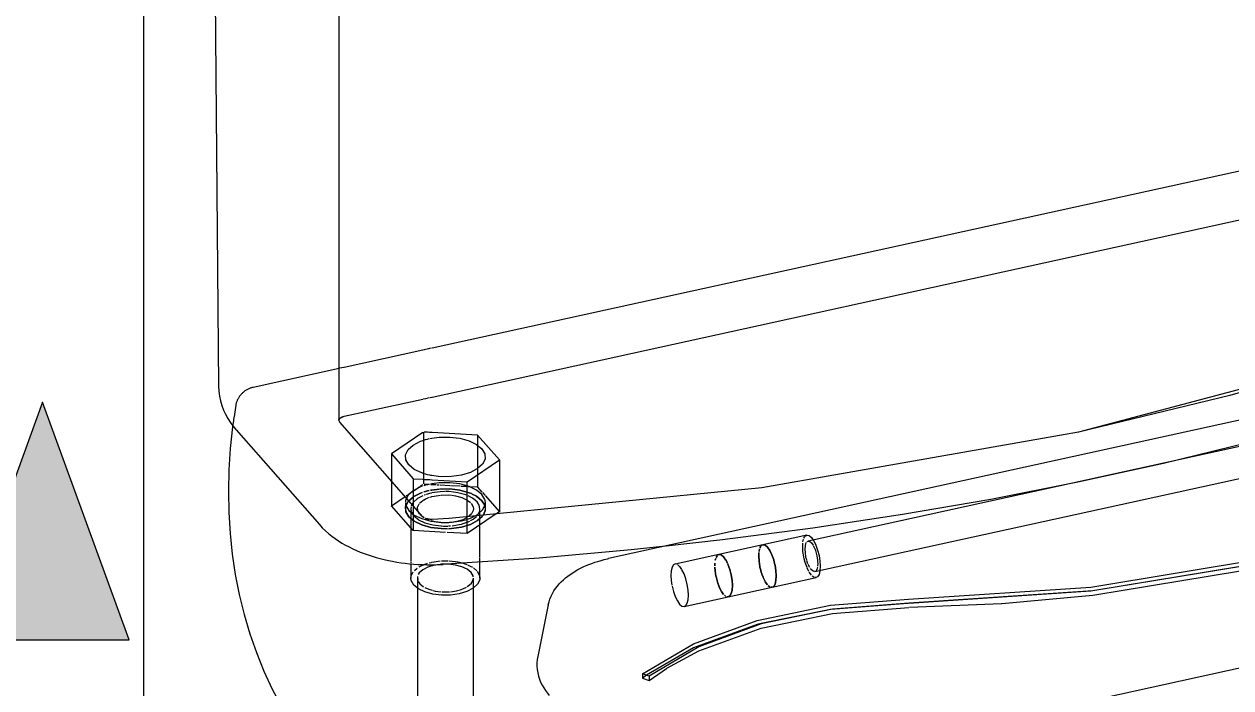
# Model space of a CAD drawing. Header units: metres. Extents: x -24.8 to 3.4, y -2.1 to 25.8.
# Drawn here: x -23.7437 to -23.4418, y 13.7137 to 13.8798 of the extents above; entities that cross this region are included whole.
import ezdxf

# ---------------------------------------------------------------- set-up
doc = ezdxf.new("R2010")
doc.units = ezdxf.units.M
for name, color, linetype, lineweight in [('A-ANNO-DIMS', 7, 'Continuous', 5), ('A-ANNO-DIMS-20', 7, 'Continuous', 5), ('P-PIPE-IDEN', 7, 'Continuous', 5), ('P-SANR-FIXT', 7, 'Continuous', 5)]:
    doc.layers.add(name, color=color, linetype=linetype, lineweight=lineweight)
doc.styles.add('Century Gothic_1', font='GOTHIC.TTF', dxfattribs={"height": 0.02})
doc.dimstyles.new('Setores_1_mm', dxfattribs={"dimscale": 0.3048, "dimtxt": 0.020883, "dimasz": 0.208333, "dimexe": 0.15748, "dimexo": 0.098425, "dimgap": 0.114829, "dimtad": 1, "dimrnd": 0.01, "dimzin": 0, "dimdsep": 46, "dimtxsty": 'Century Gothic_1', "dimblk1": 'OBLIQUE', "dimblk2": 'OBLIQUE', "dimsah": 1, "dimcen": 0.09, "dimazin": 0, "dimtfac": 1, "dimtdec": 4, "dimtix": 1, "dimtmove": 0, "dimatfit": 3, "dimfxl": 1, "dimtvp": 1, "dimtolj": 1, "dimtzin": 0, "dimarcsym": 2})

# ---------------------------------------------------------------- blocks, each defined once
blk = doc.blocks.new('UT_Bacia com caixa acoplada - UT_Bacia com caixa acoplada-3248018-BWC GUARITA')
at = {"layer": 'P-SANR-FIXT'}
for p, q in [((-23.69755, 14.06218), (-23.695, 13.78921)), ((-23.32277, 13.80634), (-23.59745, 13.7461)), ((-23.69063, 13.77828), (-23.6698, 13.75459)), ((-23.61255, 13.73449), (-23.61518, 13.72163)), ((-23.58732, 13.71668), (-23.58899, 13.71722))]:
    blk.add_line(p, q, dxfattribs=at)
at = {"layer": 'P-SANR-FIXT', "color": 8, "true_color": 0x808080}
for p, q in [((-23.66492, 14.02557), (-23.66492, 13.78069)), ((-23.66489, 13.79366), (-23.6864, 13.78894)), ((-23.68928, 13.78729), (-23.68941, 13.78716)), ((-23.38274, 13.78661), (-23.54755, 13.75046)), ((-23.69073, 13.78449), (-23.69116, 13.78154)), ((-23.69117, 13.78146), (-23.69138, 13.78001)), ((-23.69139, 13.77999), (-23.69144, 13.77963)), ((-23.6439, 13.75656), (-23.66473, 13.78025)), ((-23.6439, 13.75656), (-23.66473, 13.78025)), ((-23.54588, 13.74283), (-23.38107, 13.77897)), ((-23.55911, 13.76376), (-23.63733, 13.75616)), ((-23.64361, 13.75632), (-23.6439, 13.75656)), ((-23.63744, 13.75616), (-23.64163, 13.75591)), ((-23.63744, 13.75616), (-23.64163, 13.75591)), ((-23.54788, 13.75196), (-23.55887, 13.74955)), ((-23.55887, 13.74955), (-23.56986, 13.74714)), ((-23.56986, 13.74714), (-23.58084, 13.74473)), ((-23.58048, 13.74471), (-23.58077, 13.74474)), ((-23.57968, 13.74413), (-23.58024, 13.74461)), ((-23.56808, 13.74566), (-23.56768, 13.74485)), ((-23.56768, 13.74485), (-23.56808, 13.74566)), ((-23.55583, 13.74455), (-23.55613, 13.7457)), ((-23.55613, 13.7457), (-23.55583, 13.74455)), ((-23.57911, 13.74332), (-23.57962, 13.74407)), ((-23.55654, 13.73892), (-23.54555, 13.74133)), ((-23.55559, 13.74061), (-23.55552, 13.74175)), ((-23.56753, 13.73651), (-23.55654, 13.73892)), ((-23.5665, 13.73943), (-23.56658, 13.74064)), ((-23.55654, 13.73892), (-23.55661, 13.73891)), ((-23.57851, 13.7341), (-23.56753, 13.73651)), ((-23.54197, 13.73336), (-23.55933, 13.72982)), ((-23.52264, 13.73489), (-23.54189, 13.73337)), ((-23.52221, 13.7339), (-23.49918, 13.73487)), ((-23.5829, 13.71865), (-23.57486, 13.72299)), ((-23.52214, 13.70067), (-23.43056, 13.72076)), ((-23.58899, 13.71722), (-23.58899, 13.71616)), ((-23.58732, 13.71561), (-23.58299, 13.71859)), ((-23.58797, 13.71692), (-23.58899, 13.71616)), ((-23.58899, 13.71616), (-23.58732, 13.71561)), ((-23.58732, 13.71668), (-23.58732, 13.71561))]:
    blk.add_line(p, q, dxfattribs=at)
at = {"layer": 'P-SANR-FIXT', "color": 254, "true_color": 0xdfdfdf}
for p, q in [((-23.36145, 13.86021), (-23.64163, 13.79876)), ((-23.64227, 13.79862), (-23.64273, 13.79852)), ((-23.64172, 13.79874), (-23.64219, 13.79864)), ((-23.6439, 13.79826), (-23.6636, 13.79394)), ((-23.64333, 13.79839), (-23.64386, 13.79827)), ((-23.6428, 13.7985), (-23.64321, 13.79841)), ((-23.66365, 13.79393), (-23.66473, 13.7937)), ((-23.58077, 13.74474), (-23.58084, 13.74473))]:
    blk.add_line(p, q, dxfattribs=at)
at = {"layer": 'P-SANR-FIXT', "color": 9, "true_color": 0xbfbfbf}
for p, q in [((-23.64163, 13.78652), (-23.36145, 13.84796)), ((-23.64163, 13.78652), (-23.36145, 13.84796)), ((-23.6636, 13.7817), (-23.6439, 13.78602)), ((-23.6636, 13.7817), (-23.6439, 13.78602)), ((-23.64387, 13.78603), (-23.64326, 13.78616)), ((-23.64387, 13.78603), (-23.64326, 13.78616)), ((-23.64321, 13.78617), (-23.64278, 13.78627)), ((-23.64321, 13.78617), (-23.64278, 13.78627)), ((-23.64273, 13.78628), (-23.64225, 13.78638)), ((-23.64273, 13.78628), (-23.64225, 13.78638)), ((-23.64208, 13.78642), (-23.64169, 13.7865)), ((-23.64208, 13.78642), (-23.64169, 13.7865)), ((-23.6649, 13.78084), (-23.66476, 13.78109)), ((-23.66473, 13.78025), (-23.6649, 13.7807)), ((-23.66489, 13.78082), (-23.66476, 13.78109)), ((-23.66475, 13.78111), (-23.6636, 13.7817)), ((-23.64366, 13.75636), (-23.6439, 13.75656)), ((-23.64224, 13.75592), (-23.64276, 13.756)), ((-23.64163, 13.75591), (-23.64224, 13.75592)), ((-23.54883, 13.75027), (-23.54868, 13.75096)), ((-23.54861, 13.75116), (-23.54835, 13.75164)), ((-23.54826, 13.75174), (-23.54781, 13.75197)), ((-23.55985, 13.74758), (-23.55989, 13.74672)), ((-23.55989, 13.74672), (-23.55985, 13.74758)), ((-23.55967, 13.74855), (-23.55982, 13.74786)), ((-23.55982, 13.74786), (-23.55967, 13.74855)), ((-23.55934, 13.74923), (-23.5596, 13.74875)), ((-23.5596, 13.74875), (-23.55934, 13.74923)), ((-23.55887, 13.74955), (-23.55925, 13.74933)), ((-23.55925, 13.74933), (-23.55887, 13.74955)), ((-23.5489, 13.74913), (-23.54886, 13.74999)), ((-23.54883, 13.74785), (-23.5489, 13.7491)), ((-23.54862, 13.7465), (-23.54883, 13.74783)), ((-23.54829, 13.74843), (-23.54824, 13.74918)), ((-23.54824, 13.74755), (-23.54829, 13.74843)), ((-23.54809, 13.74655), (-23.54823, 13.7475)), ((-23.57088, 13.74431), (-23.57086, 13.74495)), ((-23.57086, 13.74495), (-23.57088, 13.74431)), ((-23.57077, 13.74567), (-23.57066, 13.74613)), ((-23.57066, 13.74613), (-23.57077, 13.74567)), ((-23.57058, 13.74634), (-23.57032, 13.74682)), ((-23.57032, 13.74682), (-23.57058, 13.74634)), ((-23.57024, 13.74692), (-23.56986, 13.74714)), ((-23.56986, 13.74714), (-23.57024, 13.74692)), ((-23.55989, 13.74669), (-23.55982, 13.74544)), ((-23.55982, 13.74544), (-23.55989, 13.74669)), ((-23.55982, 13.74542), (-23.55961, 13.74409)), ((-23.55961, 13.74409), (-23.55982, 13.74542)), ((-23.54853, 13.7461), (-23.54861, 13.74644)), ((-23.54828, 13.74512), (-23.54852, 13.74603)), ((-23.54782, 13.74383), (-23.54826, 13.74507)), ((-23.548, 13.74615), (-23.54808, 13.7465)), ((-23.54789, 13.74573), (-23.54799, 13.74609)), ((-23.54758, 13.7448), (-23.54783, 13.74551)), ((-23.54715, 13.74389), (-23.5475, 13.74461)), ((-23.54534, 13.74673), (-23.5452, 13.74579)), ((-23.54519, 13.74574), (-23.54516, 13.7454)), ((-23.54514, 13.74486), (-23.54517, 13.74427)), ((-23.54516, 13.74533), (-23.54514, 13.74486)), ((-23.57081, 13.74303), (-23.57087, 13.74396)), ((-23.57087, 13.74396), (-23.57081, 13.74303)), ((-23.5706, 13.74168), (-23.5708, 13.74301)), ((-23.5708, 13.74301), (-23.5706, 13.74168)), ((-23.57025, 13.74031), (-23.57058, 13.74162)), ((-23.57058, 13.74162), (-23.57025, 13.74031)), ((-23.5596, 13.74403), (-23.55951, 13.74363)), ((-23.55951, 13.74363), (-23.5596, 13.74403)), ((-23.55948, 13.74351), (-23.55927, 13.74271)), ((-23.55927, 13.74271), (-23.55948, 13.74351)), ((-23.55925, 13.74266), (-23.55912, 13.74227)), ((-23.55912, 13.74227), (-23.55925, 13.74266)), ((-23.5591, 13.74221), (-23.55881, 13.74142)), ((-23.55881, 13.74142), (-23.5591, 13.74221)), ((-23.5588, 13.7414), (-23.55827, 13.74033)), ((-23.55827, 13.74033), (-23.5588, 13.7414)), ((-23.54734, 13.74283), (-23.54781, 13.74381)), ((-23.54672, 13.74193), (-23.54727, 13.74271)), ((-23.54615, 13.74145), (-23.54652, 13.74172)), ((-23.54588, 13.74283), (-23.54593, 13.74282)), ((-23.54562, 13.74132), (-23.54591, 13.74135)), ((-23.56979, 13.73901), (-23.57022, 13.74019)), ((-23.57022, 13.74019), (-23.56979, 13.73901)), ((-23.56926, 13.73792), (-23.56978, 13.73899)), ((-23.56978, 13.73899), (-23.56926, 13.73792)), ((-23.55825, 13.7403), (-23.5577, 13.73952)), ((-23.5577, 13.73952), (-23.55825, 13.7403)), ((-23.5575, 13.73931), (-23.55714, 13.73904)), ((-23.55714, 13.73904), (-23.5575, 13.73931)), ((-23.55689, 13.73894), (-23.55661, 13.73891)), ((-23.55661, 13.73891), (-23.55689, 13.73894)), ((-23.56869, 13.73711), (-23.56924, 13.73789)), ((-23.56924, 13.73789), (-23.56869, 13.73711)), ((-23.56812, 13.73663), (-23.56849, 13.73691)), ((-23.56849, 13.73691), (-23.56812, 13.73663)), ((-23.5676, 13.7365), (-23.56788, 13.73653)), ((-23.56788, 13.73653), (-23.5676, 13.7365))]:
    blk.add_line(p, q, dxfattribs=at)
at = {"layer": 'P-SANR-FIXT', "color": 7, "true_color": 0xefefef}
for p, q in [((-23.5588, 13.74956), (-23.55887, 13.74955)), ((-23.55887, 13.74955), (-23.5588, 13.74956)), ((-23.56986, 13.74714), (-23.56978, 13.74715)), ((-23.56978, 13.74715), (-23.56986, 13.74714))]:
    blk.add_line(p, q, dxfattribs=at)
at = {"layer": 'P-SANR-FIXT', "color": 8, "true_color": 0x808080}
for points in [[(-23.33829, 13.82244, 0), (-23.40571, 13.7974, 0), (-23.44205, 13.78686, 0)], [(-23.37115, 13.80925, 0), (-23.40571, 13.7974, 0), (-23.47987, 13.7777, 0)], [(-23.36782, 13.79618, 0), (-23.37706, 13.79292, 0), (-23.39676, 13.78656, 0), (-23.41694, 13.78059, 0), (-23.43757, 13.77504, 0), (-23.45862, 13.7699, 0), (-23.48006, 13.76519, 0), (-23.50185, 13.76091, 0), (-23.52395, 13.75708, 0), (-23.54634, 13.75369, 0), (-23.56898, 13.75075, 0), (-23.58307, 13.74921, 0)], [(-23.68941, 13.78716, 0), (-23.68953, 13.78702, 0), (-23.68965, 13.78687, 0), (-23.68976, 13.78672, 0), (-23.68987, 13.78657, 0), (-23.68997, 13.78641, 0), (-23.69007, 13.78625, 0)], [(-23.68858, 13.78792, 0), (-23.68873, 13.7878, 0), (-23.68888, 13.78768, 0), (-23.68902, 13.78756, 0), (-23.68915, 13.78743, 0), (-23.68928, 13.78729, 0)], [(-23.68828, 13.78814, 0), (-23.68843, 13.78803, 0), (-23.68858, 13.78792, 0)], [(-23.6864, 13.78894, 0), (-23.68658, 13.7889, 0), (-23.68676, 13.78885, 0), (-23.68694, 13.78879, 0), (-23.68712, 13.78873, 0), (-23.68729, 13.78866, 0), (-23.68746, 13.78859, 0), (-23.68763, 13.78851, 0), (-23.6878, 13.78843, 0), (-23.68796, 13.78833, 0), (-23.68812, 13.78824, 0), (-23.68828, 13.78814, 0)], [(-23.44205, 13.78686, 0), (-23.47987, 13.7777, 0), (-23.55911, 13.76376, 0)], [(-23.69054, 13.78524, 0), (-23.69059, 13.78506, 0), (-23.69064, 13.78489, 0), (-23.69068, 13.78471, 0), (-23.69072, 13.78452, 0), (-23.69073, 13.78449, 0)], [(-23.69025, 13.78593, 0), (-23.69033, 13.78576, 0), (-23.69041, 13.78559, 0), (-23.69047, 13.78542, 0), (-23.69054, 13.78524, 0)], [(-23.69007, 13.78625, 0), (-23.69016, 13.78609, 0), (-23.69025, 13.78593, 0)], [(-23.66473, 13.78025, 0), (-23.66489, 13.78053, 0), (-23.6649, 13.78081, 0)], [(-23.47987, 13.7777, 0), (-23.55911, 13.76376, 0), (-23.63733, 13.75616, 0)], [(-23.4991, 13.73488, 0), (-23.47635, 13.73692, 0), (-23.43231, 13.7442, 0), (-23.39177, 13.75547, 0), (-23.35618, 13.77033, 0)], [(-23.64276, 13.756, 0), (-23.64298, 13.75605, 0), (-23.64325, 13.75614, 0)], [(-23.64163, 13.75591, 0), (-23.64219, 13.75591, 0), (-23.64273, 13.75599, 0), (-23.64321, 13.75613, 0)], [(-23.54781, 13.75197, 0), (-23.54728, 13.75184, 0), (-23.54672, 13.75136, 0), (-23.54615, 13.75055, 0)], [(-23.54615, 13.75055, 0), (-23.54562, 13.74948, 0), (-23.54517, 13.74822, 0), (-23.54482, 13.74685, 0), (-23.5446, 13.74546, 0), (-23.54453, 13.74427, 0)], [(-23.55616, 13.74581, 0), (-23.55661, 13.74707, 0), (-23.55714, 13.74814, 0), (-23.5577, 13.74895, 0), (-23.55827, 13.74943, 0), (-23.5588, 13.74956, 0)], [(-23.5588, 13.74956, 0), (-23.55827, 13.74943, 0), (-23.5577, 13.74895, 0), (-23.55714, 13.74814, 0), (-23.55661, 13.74707, 0), (-23.55616, 13.74581, 0)], [(-23.41248, 13.75023, 0), (-23.43311, 13.74512, 0), (-23.47679, 13.7379, 0), (-23.52233, 13.73489, 0)], [(-23.58091, 13.74471, 0), (-23.58122, 13.74451, 0), (-23.58157, 13.74393, 0), (-23.58179, 13.74304, 0), (-23.58187, 13.7419, 0)], [(-23.56978, 13.74715, 0), (-23.56926, 13.74702, 0), (-23.56869, 13.74654, 0), (-23.56812, 13.74573, 0)], [(-23.56812, 13.74573, 0), (-23.56869, 13.74654, 0), (-23.56926, 13.74702, 0), (-23.56978, 13.74715, 0)], [(-23.5676, 13.74466, 0), (-23.56714, 13.7434, 0), (-23.5668, 13.74203, 0), (-23.56658, 13.74064, 0), (-23.5665, 13.73943, 0)], [(-23.56658, 13.74064, 0), (-23.5668, 13.74203, 0), (-23.56714, 13.7434, 0), (-23.5676, 13.74466, 0)], [(-23.55552, 13.7419, 0), (-23.55559, 13.74305, 0), (-23.55581, 13.74444, 0)], [(-23.55581, 13.74444, 0), (-23.55559, 13.74305, 0), (-23.55552, 13.7419, 0)], [(-23.58187, 13.7419, 0), (-23.58179, 13.7406, 0), (-23.58162, 13.73944, 0)], [(-23.57749, 13.73693, 0), (-23.57757, 13.73823, 0), (-23.57778, 13.73962, 0), (-23.57813, 13.74099, 0), (-23.57858, 13.74225, 0), (-23.5791, 13.74331, 0)], [(-23.55552, 13.74175, 0), (-23.55559, 13.74061, 0), (-23.55581, 13.73972, 0), (-23.55616, 13.73914, 0), (-23.55654, 13.73892, 0)], [(-23.54482, 13.74213, 0), (-23.54517, 13.74155, 0), (-23.54562, 13.74132, 0)], [(-23.54453, 13.74416, 0), (-23.5446, 13.74302, 0), (-23.54482, 13.74213, 0)], [(-23.58157, 13.73921, 0), (-23.58122, 13.73784, 0), (-23.58077, 13.73658, 0), (-23.58024, 13.73551, 0), (-23.57968, 13.7347, 0), (-23.57911, 13.73422, 0), (-23.57858, 13.73409, 0), (-23.57813, 13.73432, 0), (-23.57778, 13.73491, 0), (-23.57757, 13.73579, 0), (-23.57749, 13.73693, 0)], [(-23.5665, 13.73934, 0), (-23.56658, 13.7382, 0), (-23.5668, 13.73732, 0), (-23.56714, 13.73673, 0), (-23.5676, 13.7365, 0)], [(-23.5668, 13.73732, 0), (-23.56658, 13.7382, 0), (-23.5665, 13.73934, 0)], [(-23.55661, 13.73891, 0), (-23.55616, 13.73914, 0), (-23.55581, 13.73972, 0), (-23.55559, 13.74061, 0)], [(-23.5676, 13.7365, 0), (-23.56714, 13.73673, 0), (-23.5668, 13.73732, 0)], [(-23.57486, 13.72299, 0), (-23.55927, 13.72869, 0), (-23.54143, 13.73239, 0), (-23.52234, 13.73389, 0)]]:
    blk.add_polyline3d(points, dxfattribs=at)
at = {"layer": 'P-SANR-FIXT'}
for points in [[(-23.695, 13.78921, 0), (-23.69493, 13.78797, 0), (-23.69477, 13.78674, 0), (-23.69452, 13.78554, 0), (-23.69418, 13.78437, 0), (-23.69377, 13.78326, 0), (-23.69328, 13.78219, 0), (-23.69273, 13.78117, 0), (-23.69212, 13.78022, 0), (-23.69148, 13.77931, 0), (-23.69079, 13.77846, 0), (-23.69063, 13.77828, 0)], [(-23.69144, 13.77963, 0), (-23.69152, 13.77905, 0), (-23.6921, 13.77364, 0), (-23.69245, 13.76826, 0), (-23.69258, 13.76292, 0), (-23.69248, 13.75762, 0), (-23.69216, 13.75238, 0), (-23.69161, 13.74721, 0), (-23.69084, 13.7421, 0), (-23.68984, 13.73708, 0), (-23.68863, 13.73214, 0), (-23.6872, 13.7273, 0), (-23.68555, 13.72257, 0), (-23.68368, 13.71795, 0), (-23.6816, 13.71345, 0), (-23.67932, 13.70907, 0), (-23.67813, 13.70699, 0)], [(-23.52241, 13.73595, 0), (-23.47679, 13.73896, 0), (-23.43311, 13.74618, 0), (-23.39291, 13.75736, 0), (-23.35761, 13.7721, 0)], [(-23.35618, 13.7714, 0), (-23.39177, 13.75653, 0), (-23.43231, 13.74526, 0), (-23.47635, 13.73799, 0), (-23.52234, 13.73496, 0)], [(-23.6698, 13.75459, 0), (-23.66907, 13.7538, 0), (-23.66831, 13.75306, 0), (-23.66752, 13.75237, 0), (-23.66671, 13.75171, 0), (-23.66588, 13.7511, 0), (-23.66503, 13.75052, 0), (-23.66416, 13.74998, 0), (-23.66328, 13.74947, 0), (-23.66237, 13.74899, 0), (-23.66145, 13.74853, 0), (-23.66052, 13.74811, 0), (-23.65957, 13.74771, 0), (-23.6586, 13.74734, 0), (-23.65762, 13.74699, 0), (-23.65663, 13.74667, 0), (-23.65563, 13.74637, 0), (-23.65461, 13.7461, 0), (-23.65359, 13.74585, 0), (-23.65255, 13.74562, 0), (-23.6515, 13.74541, 0), (-23.65045, 13.74522, 0), (-23.64938, 13.74506, 0), (-23.64831, 13.74492, 0), (-23.64724, 13.7448, 0), (-23.64615, 13.74471, 0), (-23.64507, 13.74463, 0), (-23.64398, 13.74458, 0), (-23.64289, 13.74455, 0), (-23.6418, 13.74454, 0), (-23.64071, 13.74455, 0), (-23.63962, 13.74459, 0), (-23.6388, 13.74463, 0)], [(-23.58318, 13.7492, 0), (-23.59183, 13.74826, 0), (-23.61485, 13.74623, 0), (-23.63802, 13.74467, 0), (-23.6388, 13.74463, 0)], [(-23.61255, 13.73449, 0), (-23.61236, 13.73524, 0), (-23.61213, 13.73596, 0), (-23.61184, 13.73667, 0), (-23.6115, 13.73734, 0), (-23.61113, 13.73799, 0), (-23.61072, 13.7386, 0), (-23.61027, 13.73919, 0), (-23.6098, 13.73975, 0), (-23.6093, 13.74028, 0), (-23.60877, 13.74078, 0), (-23.60822, 13.74126, 0), (-23.60764, 13.74172, 0), (-23.60705, 13.74215, 0), (-23.60643, 13.74256, 0), (-23.6058, 13.74295, 0), (-23.60514, 13.74332, 0), (-23.60447, 13.74368, 0), (-23.60378, 13.74401, 0), (-23.60308, 13.74432, 0), (-23.60236, 13.74462, 0), (-23.60163, 13.7449, 0), (-23.60088, 13.74516, 0), (-23.60012, 13.7454, 0), (-23.59934, 13.74563, 0), (-23.59855, 13.74584, 0), (-23.59776, 13.74603, 0), (-23.59745, 13.7461, 0)], [(-23.58899, 13.71722, 0), (-23.57623, 13.72478, 0), (-23.56025, 13.73062, 0), (-23.54197, 13.73442, 0), (-23.52241, 13.73595, 0)], [(-23.52234, 13.73496, 0), (-23.54143, 13.73346, 0), (-23.55927, 13.72975, 0), (-23.57486, 13.72405, 0), (-23.58732, 13.71668, 0)], [(-23.55933, 13.72982, 0), (-23.56025, 13.72956, 0), (-23.57623, 13.72372, 0), (-23.58797, 13.71692, 0)], [(-23.61518, 13.72163, 0), (-23.61531, 13.72081, 0), (-23.61538, 13.71998, 0), (-23.61538, 13.71915, 0), (-23.61532, 13.71832, 0), (-23.61519, 13.7175, 0), (-23.615, 13.71669, 0), (-23.61475, 13.71591, 0), (-23.61445, 13.71515, 0), (-23.61409, 13.71442, 0), (-23.61369, 13.71373, 0), (-23.61325, 13.71306, 0), (-23.61277, 13.71242, 0), (-23.61232, 13.71187, 0)]]:
    blk.add_polyline3d(points, dxfattribs=at)
at = {"layer": 'P-SANR-FIXT', "color": 254, "true_color": 0xdfdfdf}
blk.add_polyline3d([(-23.66474, 13.78113, 0), (-23.66449, 13.78134, 0), (-23.66409, 13.78155, 0), (-23.6636, 13.7817, 0)], dxfattribs=at)
at = {"layer": 'P-SANR-FIXT', "color": 9, "true_color": 0xbfbfbf}
for points in [[(-23.54779, 13.75034, 0), (-23.5475, 13.75047, 0), (-23.54723, 13.75043, 0)], [(-23.54709, 13.75036, 0), (-23.54672, 13.75003, 0), (-23.54631, 13.74945, 0)], [(-23.54823, 13.74925, 0), (-23.54808, 13.74989, 0), (-23.54792, 13.75019, 0)], [(-23.54625, 13.74935, 0), (-23.54593, 13.74868, 0), (-23.54573, 13.74817, 0)], [(-23.54571, 13.74811, 0), (-23.5456, 13.74778, 0), (-23.54536, 13.7468, 0)], [(-23.54606, 13.74282, 0), (-23.54631, 13.74291, 0), (-23.54672, 13.74326, 0), (-23.54697, 13.7436, 0)], [(-23.5452, 13.744, 0), (-23.54535, 13.7434, 0), (-23.5456, 13.74299, 0)]]:
    blk.add_polyline3d(points, dxfattribs=at)
blk = doc.blocks.new('Celite_Flexivel_Metais - 300mm Aço Inox - 1_2_-3607260-BWC GUARITA')
at = {"layer": 'P-SANR-FIXT', "color": 9, "true_color": 0xbfbfbf}
for p, q in [((-23.6439, 13.77765), (-23.65179, 13.77229)), ((-23.64324, 13.77773), (-23.64361, 13.77775)), ((-23.64277, 13.7777), (-23.64321, 13.77773)), ((-23.64223, 13.77767), (-23.64273, 13.7777)), ((-23.64168, 13.77764), (-23.64219, 13.77767)), ((-23.63024, 13.77701), (-23.64163, 13.77764)), ((-23.64392, 13.77567), (-23.64329, 13.77586)), ((-23.64327, 13.77587), (-23.6428, 13.776)), ((-23.64276, 13.77601), (-23.6423, 13.77612)), ((-23.64219, 13.77614), (-23.64168, 13.77624)), ((-23.62478, 13.7708), (-23.63024, 13.77701)), ((-23.65179, 13.77229), (-23.64633, 13.76607)), ((-23.65179, 13.77229), (-23.65179, 13.77142)), ((-23.63282, 13.76533), (-23.62478, 13.7708)), ((-23.62478, 13.7708), (-23.62478, 13.76993)), ((-23.65179, 13.76554), (-23.65179, 13.75929)), ((-23.64633, 13.76607), (-23.6439, 13.76594)), ((-23.64633, 13.76607), (-23.64633, 13.76521)), ((-23.64327, 13.76721), (-23.64365, 13.76733)), ((-23.64361, 13.76592), (-23.64323, 13.7659)), ((-23.64278, 13.76708), (-23.64326, 13.76721)), ((-23.64321, 13.7659), (-23.64275, 13.76588)), ((-23.64223, 13.76695), (-23.64276, 13.76708)), ((-23.64273, 13.76587), (-23.64221, 13.76585)), ((-23.64219, 13.76585), (-23.64165, 13.76582)), ((-23.64008, 13.76663), (-23.64164, 13.76684)), ((-23.64163, 13.76581), (-23.63282, 13.76533)), ((-23.63282, 13.76446), (-23.63282, 13.76533)), ((-23.64828, 13.76012), (-23.64828, 13.75855)), ((-23.64633, 13.75308), (-23.65179, 13.75929)), ((-23.64693, 13.75855), (-23.64693, 13.74555)), ((-23.64633, 13.75932), (-23.64633, 13.75308)), ((-23.62579, 13.75711), (-23.63282, 13.75233)), ((-23.63282, 13.75233), (-23.63282, 13.75658)), ((-23.62964, 13.74778), (-23.62964, 13.75682)), ((-23.63823, 13.75263), (-23.64633, 13.75308)), ((-23.63282, 13.75233), (-23.63784, 13.75261)), ((-23.62964, 13.74652), (-23.62964, 13.74773)), ((-23.64693, 13.74539), (-23.64693, 13.74506)), ((-23.63752, 13.74469), (-23.63798, 13.74471)), ((-23.63574, 13.74448), (-23.63752, 13.74469)), ((-23.62964, 13.74548), (-23.62964, 13.74637)), ((-23.64686, 13.74179), (-23.64634, 13.74279)), ((-23.64601, 13.74315), (-23.64538, 13.74369)), ((-23.64524, 13.7416), (-23.64528, 13.74122)), ((-23.64524, 13.7416), (-23.64521, 13.74073)), ((-23.63187, 13.74263), (-23.63282, 13.74341)), ((-23.63187, 13.74263), (-23.63282, 13.74341)), ((-23.63136, 13.74175), (-23.63187, 13.74263)), ((-23.63136, 13.74175), (-23.63187, 13.74263)), ((-23.63128, 13.74375), (-23.63044, 13.74303)), ((-23.63037, 13.74296), (-23.62974, 13.74187)), ((-23.64528, 13.74122), (-23.64521, 13.74073)), ((-23.64508, 13.74039), (-23.64469, 13.73981)), ((-23.64508, 13.74039), (-23.64469, 13.73981)), ((-23.64469, 13.73981), (-23.64375, 13.73903)), ((-23.64469, 13.73981), (-23.64375, 13.73903)), ((-23.63176, 13.73995), (-23.63133, 13.74084)), ((-23.6313, 13.74095), (-23.63128, 13.74122)), ((-23.6313, 13.74095), (-23.63128, 13.74122)), ((-23.64145, 13.7381), (-23.64083, 13.73796)), ((-23.64083, 13.73796), (-23.63934, 13.73776)), ((-23.63905, 13.73775), (-23.63722, 13.73776)), ((-23.63905, 13.73775), (-23.63722, 13.73776)), ((-23.63697, 13.73779), (-23.63547, 13.73802)), ((-23.63547, 13.73802), (-23.6349, 13.73816))]:
    blk.add_line(p, q, dxfattribs=at)
at = {"layer": 'P-SANR-FIXT', "color": 254, "true_color": 0xdfdfdf}
for p, q in [((-23.64375, 13.77776), (-23.64375, 13.77689)), ((-23.63024, 13.77701), (-23.63024, 13.77615)), ((-23.65179, 13.77142), (-23.65179, 13.76554)), ((-23.62478, 13.76993), (-23.62478, 13.7578)), ((-23.64633, 13.76521), (-23.64633, 13.76415)), ((-23.64633, 13.76411), (-23.64633, 13.75932)), ((-23.63282, 13.75658), (-23.63282, 13.76446)), ((-23.65179, 13.75929), (-23.64836, 13.76163)), ((-23.62828, 13.75855), (-23.62828, 13.76012)), ((-23.64822, 13.75909), (-23.64828, 13.75855)), ((-23.63022, 13.75559), (-23.62897, 13.75673)), ((-23.62964, 13.75682), (-23.62964, 13.75855)), ((-23.62478, 13.7578), (-23.62579, 13.75711)), ((-23.64609, 13.75542), (-23.6442, 13.75452)), ((-23.63778, 13.75356), (-23.63931, 13.75358)), ((-23.63931, 13.75358), (-23.63778, 13.75356)), ((-23.63426, 13.75554), (-23.63288, 13.75591)), ((-23.64485, 13.74403), (-23.64404, 13.74444)), ((-23.64395, 13.74448), (-23.64369, 13.74459)), ((-23.64369, 13.74459), (-23.64342, 13.74469)), ((-23.63934, 13.74468), (-23.63959, 13.74465)), ((-23.63934, 13.74468), (-23.63959, 13.74465)), ((-23.63813, 13.74471), (-23.63923, 13.74468)), ((-23.63813, 13.74471), (-23.63923, 13.74468)), ((-23.63279, 13.74456), (-23.63191, 13.74414)), ((-23.63179, 13.74407), (-23.63154, 13.74392)), ((-23.63131, 13.74151), (-23.63136, 13.74175)), ((-23.63131, 13.74151), (-23.63136, 13.74175))]:
    blk.add_line(p, q, dxfattribs=at)
at = {"layer": 'P-SANR-FIXT', "color": 7, "true_color": 0xefefef}
for p, q in [((-23.64375, 13.77689), (-23.64375, 13.76739)), ((-23.63024, 13.77615), (-23.63024, 13.76859)), ((-23.64634, 13.76307), (-23.6476, 13.76193)), ((-23.64454, 13.76401), (-23.64633, 13.76308)), ((-23.64413, 13.76417), (-23.64454, 13.76401)), ((-23.64328, 13.76444), (-23.64366, 13.76432)), ((-23.64278, 13.76458), (-23.64327, 13.76445)), ((-23.6423, 13.76469), (-23.64276, 13.76458)), ((-23.64166, 13.76482), (-23.64202, 13.76475)), ((-23.63985, 13.76505), (-23.64164, 13.76482)), ((-23.64816, 13.75933), (-23.6476, 13.76036)), ((-23.6476, 13.76036), (-23.64816, 13.75933)), ((-23.64761, 13.76192), (-23.64805, 13.76119)), ((-23.64666, 13.75963), (-23.64684, 13.75917)), ((-23.6284, 13.76087), (-23.62913, 13.76212)), ((-23.62834, 13.76186), (-23.62478, 13.7578)), ((-23.62828, 13.76012), (-23.62832, 13.76051)), ((-23.64688, 13.75902), (-23.64693, 13.75859)), ((-23.64693, 13.75855), (-23.64683, 13.75789)), ((-23.64678, 13.75773), (-23.64637, 13.75702)), ((-23.64611, 13.75671), (-23.64503, 13.75585)), ((-23.64476, 13.75722), (-23.64518, 13.75795)), ((-23.64375, 13.75636), (-23.64469, 13.75714)), ((-23.62834, 13.758), (-23.62886, 13.75687)), ((-23.62886, 13.75687), (-23.62834, 13.758)), ((-23.62832, 13.75894), (-23.62834, 13.758)), ((-23.62834, 13.758), (-23.62828, 13.75855)), ((-23.62828, 13.75855), (-23.62832, 13.75894)), ((-23.64498, 13.75582), (-23.6434, 13.75507)), ((-23.64243, 13.75573), (-23.64325, 13.75609)), ((-23.64083, 13.75529), (-23.64181, 13.75553)), ((-23.63923, 13.75425), (-23.63873, 13.75423)), ((-23.6387, 13.75423), (-23.63827, 13.75423)), ((-23.63823, 13.75423), (-23.63763, 13.75424)), ((-23.63749, 13.75425), (-23.63697, 13.75428)), ((-23.63658, 13.75431), (-23.63481, 13.75459)), ((-23.63481, 13.75459), (-23.63431, 13.75471)), ((-23.63424, 13.75473), (-23.63288, 13.75518)), ((-23.63281, 13.7552), (-23.63218, 13.75549)), ((-23.64332, 13.74473), (-23.64277, 13.74491)), ((-23.64232, 13.74504), (-23.64185, 13.74515)), ((-23.64176, 13.74517), (-23.6412, 13.74529)), ((-23.64112, 13.7453), (-23.63959, 13.74549)), ((-23.63924, 13.74551), (-23.6376, 13.74553)), ((-23.63734, 13.74551), (-23.63582, 13.74536)), ((-23.63572, 13.74534), (-23.63522, 13.74526)), ((-23.63514, 13.74524), (-23.63436, 13.74507))]:
    blk.add_line(p, q, dxfattribs=at)
at = {"layer": 'P-SANR-FIXT', "color": 7, "true_color": 0xf7f7f7}
for p, q in [((-23.63024, 13.76859), (-23.63024, 13.76402)), ((-23.64375, 13.76728), (-23.64375, 13.7648)), ((-23.64743, 13.76226), (-23.64668, 13.76276)), ((-23.64454, 13.76244), (-23.64633, 13.76151)), ((-23.64586, 13.76332), (-23.64465, 13.76415)), ((-23.64454, 13.76422), (-23.64422, 13.76444)), ((-23.64413, 13.7626), (-23.64454, 13.76244)), ((-23.64421, 13.76445), (-23.6439, 13.76466)), ((-23.64366, 13.76276), (-23.64328, 13.76287)), ((-23.64328, 13.76287), (-23.64366, 13.76276)), ((-23.64361, 13.76475), (-23.64323, 13.76473)), ((-23.64327, 13.76288), (-23.64278, 13.76301)), ((-23.64278, 13.76301), (-23.64327, 13.76288)), ((-23.64321, 13.76473), (-23.64274, 13.76471)), ((-23.64223, 13.76239), (-23.64277, 13.76224)), ((-23.64276, 13.76301), (-23.6423, 13.76312)), ((-23.6423, 13.76312), (-23.64276, 13.76301)), ((-23.64273, 13.76471), (-23.6423, 13.76468)), ((-23.64176, 13.7625), (-23.64221, 13.76239)), ((-23.64199, 13.76318), (-23.64166, 13.76325)), ((-23.64166, 13.76325), (-23.64199, 13.76318)), ((-23.64164, 13.76325), (-23.6398, 13.76348)), ((-23.6398, 13.76348), (-23.64164, 13.76325)), ((-23.63962, 13.76281), (-23.64164, 13.76253)), ((-23.63969, 13.76349), (-23.63719, 13.76351)), ((-23.63719, 13.76351), (-23.63969, 13.76349)), ((-23.63846, 13.76286), (-23.63959, 13.76282)), ((-23.63465, 13.7632), (-23.63719, 13.76351)), ((-23.63236, 13.76413), (-23.63024, 13.76402)), ((-23.63022, 13.76399), (-23.62913, 13.76275)), ((-23.629, 13.76261), (-23.6284, 13.76192)), ((-23.64811, 13.7618), (-23.64777, 13.76203)), ((-23.64744, 13.76055), (-23.64634, 13.7615)), ((-23.64634, 13.7615), (-23.64744, 13.76055)), ((-23.64634, 13.76012), (-23.64666, 13.75963)), ((-23.64523, 13.75897), (-23.64481, 13.75982)), ((-23.64472, 13.75992), (-23.64393, 13.76062)), ((-23.6439, 13.76063), (-23.64366, 13.76079)), ((-23.64325, 13.76208), (-23.64362, 13.76195)), ((-23.64359, 13.76083), (-23.64326, 13.761)), ((-23.64326, 13.76101), (-23.64275, 13.76124)), ((-23.64278, 13.76224), (-23.64309, 13.76214)), ((-23.64266, 13.76128), (-23.64223, 13.76143)), ((-23.64204, 13.7615), (-23.64167, 13.76161)), ((-23.64166, 13.76161), (-23.6411, 13.76175)), ((-23.6411, 13.76175), (-23.63954, 13.76199)), ((-23.63934, 13.762), (-23.63752, 13.76202)), ((-23.63752, 13.76202), (-23.63685, 13.76197)), ((-23.63282, 13.76073), (-23.63204, 13.76013)), ((-23.63154, 13.76125), (-23.63259, 13.7618)), ((-23.63187, 13.75995), (-23.63136, 13.75908)), ((-23.63037, 13.76028), (-23.63154, 13.76125)), ((-23.62975, 13.75925), (-23.63037, 13.76028)), ((-23.62832, 13.76051), (-23.62838, 13.76083)), ((-23.64521, 13.75805), (-23.64524, 13.75893)), ((-23.63176, 13.75728), (-23.63238, 13.75667)), ((-23.63133, 13.75816), (-23.63173, 13.75732)), ((-23.63135, 13.75903), (-23.63128, 13.75855)), ((-23.63128, 13.75855), (-23.63133, 13.75816)), ((-23.63042, 13.75675), (-23.63023, 13.75698)), ((-23.63022, 13.75698), (-23.63001, 13.75729)), ((-23.62992, 13.75745), (-23.62969, 13.75807)), ((-23.62968, 13.75814), (-23.62974, 13.7592)), ((-23.63939, 13.7551), (-23.64083, 13.75529)), ((-23.63547, 13.75535), (-23.63676, 13.75514))]:
    blk.add_line(p, q, dxfattribs=at)
at = {"layer": 'P-SANR-FIXT', "color": 7, "true_color": 0xfbfbfb}
for p, q in [((-23.64668, 13.76277), (-23.64634, 13.763)), ((-23.64613, 13.76314), (-23.64586, 13.76332)), ((-23.64189, 13.76466), (-23.64165, 13.76465)), ((-23.64163, 13.76464), (-23.64058, 13.76459)), ((-23.64037, 13.76458), (-23.6398, 13.76454)), ((-23.63959, 13.76453), (-23.63719, 13.7644)), ((-23.63701, 13.76439), (-23.63465, 13.76426)), ((-23.63446, 13.76425), (-23.63302, 13.76417)), ((-23.6326, 13.76415), (-23.63236, 13.76413)), ((-23.6284, 13.7593), (-23.62832, 13.75894)), ((-23.62832, 13.75894), (-23.6284, 13.7593))]:
    blk.add_line(p, q, dxfattribs=at)
at = {"layer": 'P-SANR-FIXT', "color": 8, "true_color": 0x808080}
for p, q in [((-23.64693, 13.74487), (-23.64693, 13.74122)), ((-23.62964, 13.74122), (-23.62964, 13.74537)), ((-23.64693, 13.74122), (-23.64688, 13.74169)), ((-23.64528, 13.74122), (-23.64528, 13.66779)), ((-23.63128, 13.64921), (-23.63128, 13.74122)), ((-23.63481, 13.73727), (-23.63697, 13.73695)), ((-23.63288, 13.73785), (-23.63481, 13.73727))]:
    blk.add_line(p, q, dxfattribs=at)
at = {"layer": 'P-SANR-FIXT', "color": 9, "true_color": 0xbfbfbf}
for points in [[(-23.64392, 13.76742, 0), (-23.6442, 13.76752, 0), (-23.64609, 13.76842, 0), (-23.64744, 13.76953, 0), (-23.64817, 13.77079, 0), (-23.64822, 13.77209, 0), (-23.6476, 13.77336, 0), (-23.64634, 13.7745, 0), (-23.64454, 13.77544, 0), (-23.64394, 13.77566, 0)], [(-23.64164, 13.77625, 0), (-23.6398, 13.77648, 0), (-23.63719, 13.77651, 0), (-23.63478, 13.77622, 0)], [(-23.63465, 13.7762, 0), (-23.63236, 13.77557, 0), (-23.63048, 13.77467, 0), (-23.62913, 13.77355, 0), (-23.6284, 13.7723, 0), (-23.62834, 13.771, 0), (-23.62897, 13.76973, 0), (-23.63022, 13.76859, 0), (-23.63203, 13.76765, 0), (-23.63426, 13.76697, 0)], [(-23.64167, 13.76684, 0), (-23.64191, 13.76689, 0), (-23.64221, 13.76695, 0)], [(-23.63426, 13.76697, 0), (-23.63677, 13.76661, 0), (-23.63938, 13.76658, 0), (-23.64003, 13.76663, 0)], [(-23.63959, 13.74465, 0), (-23.6411, 13.74442, 0), (-23.64266, 13.74395, 0), (-23.64391, 13.7433, 0)], [(-23.63959, 13.74465, 0), (-23.6411, 13.74442, 0), (-23.64266, 13.74395, 0), (-23.64391, 13.7433, 0)], [(-23.63574, 13.74448, 0), (-23.63752, 13.74469, 0), (-23.63798, 13.74471, 0)], [(-23.63287, 13.74344, 0), (-23.63414, 13.74404, 0), (-23.63572, 13.74447, 0)], [(-23.63287, 13.74344, 0), (-23.63414, 13.74404, 0), (-23.63572, 13.74447, 0)], [(-23.64393, 13.74329, 0), (-23.64481, 13.74249, 0), (-23.64507, 13.74208, 0)], [(-23.64393, 13.74329, 0), (-23.64481, 13.74249, 0), (-23.64507, 13.74208, 0)], [(-23.64344, 13.73885, 0), (-23.64243, 13.7384, 0), (-23.64161, 13.73815, 0)], [(-23.64344, 13.73885, 0), (-23.64243, 13.7384, 0), (-23.64161, 13.73815, 0)], [(-23.63478, 13.73819, 0), (-23.63391, 13.73849, 0), (-23.63297, 13.73895, 0)], [(-23.63478, 13.73819, 0), (-23.63391, 13.73849, 0), (-23.63297, 13.73895, 0)], [(-23.63285, 13.73902, 0), (-23.63264, 13.73915, 0), (-23.63176, 13.73995, 0), (-23.63133, 13.74084, 0)], [(-23.63285, 13.73902, 0), (-23.63264, 13.73915, 0), (-23.63176, 13.73995, 0)], [(-23.64145, 13.7381, 0), (-23.64083, 13.73796, 0), (-23.63934, 13.73776, 0)], [(-23.63697, 13.73779, 0), (-23.63547, 13.73802, 0), (-23.6349, 13.73816, 0)]]:
    blk.add_polyline3d(points, dxfattribs=at)
at = {"layer": 'P-SANR-FIXT', "color": 7, "true_color": 0xf7f7f7}
for points in [[(-23.64633, 13.76151, 0), (-23.64454, 13.76244, 0), (-23.64413, 13.7626, 0)], [(-23.63279, 13.76188, 0), (-23.63316, 13.76203, 0), (-23.63514, 13.76257, 0), (-23.63734, 13.76284, 0), (-23.63822, 13.76287, 0)], [(-23.63719, 13.76351, 0), (-23.63465, 13.7632, 0), (-23.63236, 13.76257, 0), (-23.63179, 13.76234, 0)], [(-23.63179, 13.76234, 0), (-23.63236, 13.76257, 0), (-23.63465, 13.7632, 0)], [(-23.64392, 13.76182, 0), (-23.64525, 13.7611, 0), (-23.64633, 13.76013, 0)], [(-23.63663, 13.76194, 0), (-23.63574, 13.7618, 0), (-23.63414, 13.76136, 0), (-23.63282, 13.76073, 0)], [(-23.63156, 13.76224, 0), (-23.63048, 13.76167, 0), (-23.62913, 13.76056, 0), (-23.62844, 13.75942, 0)], [(-23.62844, 13.75942, 0), (-23.62913, 13.76056, 0), (-23.63048, 13.76167, 0), (-23.63156, 13.76224, 0)]]:
    blk.add_polyline3d(points, dxfattribs=at)
at = {"layer": 'P-SANR-FIXT', "color": 7, "true_color": 0xefefef}
for points in [[(-23.63465, 13.76477, 0), (-23.63719, 13.76508, 0), (-23.6398, 13.76505, 0)], [(-23.62913, 13.76212, 0), (-23.63048, 13.76324, 0), (-23.63236, 13.76414, 0), (-23.63465, 13.76477, 0)], [(-23.63081, 13.7568, 0), (-23.63022, 13.75716, 0), (-23.62897, 13.7583, 0), (-23.62834, 13.75957, 0), (-23.62828, 13.76012, 0)], [(-23.6328, 13.75638, 0), (-23.63391, 13.75582, 0), (-23.63532, 13.75538, 0)], [(-23.63198, 13.75559, 0), (-23.63131, 13.75599, 0), (-23.63054, 13.75663, 0)], [(-23.64339, 13.75506, 0), (-23.64142, 13.75452, 0), (-23.63938, 13.75426, 0)], [(-23.63768, 13.75506, 0), (-23.63905, 13.75507, 0), (-23.63939, 13.7551, 0)], [(-23.63676, 13.75514, 0), (-23.63722, 13.75509, 0), (-23.63749, 13.75507, 0)]]:
    blk.add_polyline3d(points, dxfattribs=at)
at = {"layer": 'P-SANR-FIXT', "color": 254, "true_color": 0xdfdfdf}
for points in [[(-23.64812, 13.76101, 0), (-23.64822, 13.76066, 0), (-23.64828, 13.76026, 0)], [(-23.64828, 13.76012, 0), (-23.64817, 13.75936, 0), (-23.64744, 13.75811, 0), (-23.64609, 13.75699, 0), (-23.6442, 13.75609, 0), (-23.64191, 13.75546, 0)], [(-23.64828, 13.75855, 0), (-23.64817, 13.75779, 0), (-23.64744, 13.75654, 0), (-23.64609, 13.75542, 0)], [(-23.63938, 13.75358, 0), (-23.64191, 13.75389, 0), (-23.6442, 13.75452, 0), (-23.64609, 13.75542, 0), (-23.64744, 13.75654, 0), (-23.64817, 13.75779, 0), (-23.64822, 13.75909, 0)], [(-23.62897, 13.75673, 0), (-23.63022, 13.75559, 0), (-23.63203, 13.75465, 0), (-23.63426, 13.75397, 0)], [(-23.63277, 13.75595, 0), (-23.63203, 13.75622, 0), (-23.63103, 13.75668, 0)], [(-23.6442, 13.75452, 0), (-23.64191, 13.75389, 0), (-23.63938, 13.75358, 0)], [(-23.64182, 13.75544, 0), (-23.63938, 13.75515, 0), (-23.63751, 13.75514, 0)], [(-23.63749, 13.75514, 0), (-23.63677, 13.75518, 0), (-23.63426, 13.75554, 0)], [(-23.63426, 13.75397, 0), (-23.63677, 13.75361, 0), (-23.63749, 13.75357, 0)], [(-23.63749, 13.75357, 0), (-23.63677, 13.75361, 0), (-23.63426, 13.75397, 0)], [(-23.63426, 13.75397, 0), (-23.63203, 13.75465, 0), (-23.63022, 13.75559, 0)], [(-23.6341, 13.745, 0), (-23.63316, 13.7447, 0), (-23.63288, 13.74459, 0)]]:
    blk.add_polyline3d(points, dxfattribs=at)
at = {"layer": 'P-SANR-FIXT', "color": 8, "true_color": 0x808080}
for points in [[(-23.62966, 13.74156, 0), (-23.62969, 13.74075, 0), (-23.63023, 13.73965, 0)], [(-23.6462, 13.73948, 0), (-23.64683, 13.74057, 0), (-23.64693, 13.74122, 0)], [(-23.6434, 13.73774, 0), (-23.64503, 13.73852, 0), (-23.6462, 13.73948, 0)], [(-23.63023, 13.73965, 0), (-23.63131, 13.73866, 0), (-23.63288, 13.73785, 0)], [(-23.63697, 13.73695, 0), (-23.63923, 13.73693, 0), (-23.64142, 13.7372, 0), (-23.6434, 13.73774, 0)]]:
    blk.add_polyline3d(points, dxfattribs=at)
blk = doc.blocks.new('Anotacao_Tuboseta - Fluxo 1-2612753-BWC GUARITA')
at = {"layer": 'P-PIPE-IDEN'}
blk.add_hatch(color=256, dxfattribs=at).paths.add_polyline_path([(-21.86767, 14.54644), (-21.91095, 14.54644), (-21.88931, 14.6059)])
for p, q in [((-21.88931, 14.6059), (-21.91095, 14.54644)), ((-21.86767, 14.54644), (-21.88931, 14.6059)), ((-21.91095, 14.54644), (-21.86767, 14.54644))]:
    blk.add_line(p, q, dxfattribs=at)
blk = doc.blocks.new('DIMBLOCK2-BWC GUARITA')
at = {"layer": 'A-ANNO-DIMS-20'}
for p, q in [((-23.71377, 14.13768), (-23.71377, 14.17927)), ((-23.80534, 14.1176), (-23.80534, 14.15919)), ((-23.80534, 14.1176), (-23.71377, 14.13768)), ((-23.71377, 14.13768), (-23.71377, 13.64281)), ((-23.80534, 14.1176), (-23.80534, 13.8693))]:
    blk.add_line(p, q, dxfattribs=at)
at = {"layer": 'A-ANNO-DIMS-20', "lineweight": 25}
for p, q in [((-23.71377, 14.13768), (-23.6847, 14.17157)), ((-23.80534, 14.1176), (-23.77627, 14.15149)), ((-23.71377, 14.13768), (-23.74285, 14.1038)), ((-23.80534, 14.1176), (-23.83441, 14.08372))]:
    blk.add_line(p, q, dxfattribs=at)
at = {"layer": 'A-ANNO-DIMS-20', "color": 0, "insert": (-23.80811, 14.17356), "char_height": 0.02, "width": 0.1058091, "attachment_point": 1, "rotation": 12.3694, "line_spacing_factor": 0.984502, "style": 'Century Gothic_1'}
blk.add_mtext('0,10 m', dxfattribs=at)
blk = doc.blocks.new('_Oblique')
at = {"color": 0, "linetype": 'ByBlock', "lineweight": -2}
blk.add_line((-0.5, -0.5), (0.5, 0.5), dxfattribs=at)
blk = doc.blocks.new('DIMBLOCK3-BWC GUARITA')
at = {"layer": 'A-ANNO-DIMS-20'}
for p, q in [((-22.76248, 14.34631), (-22.76248, 14.38789)), ((-23.71377, 14.13768), (-22.76248, 14.34631)), ((-22.76248, 14.34631), (-22.76248, 14.3334)), ((-23.71377, 14.13768), (-23.71377, 14.17927)), ((-23.71377, 14.13768), (-23.71377, 13.64281))]:
    blk.add_line(p, q, dxfattribs=at)
at = {"layer": 'A-ANNO-DIMS-20', "lineweight": 25}
for p, q in [((-22.76248, 14.34631), (-22.73341, 14.38019)), ((-22.76248, 14.34631), (-22.79155, 14.31243)), ((-23.71377, 14.13768), (-23.6847, 14.17157)), ((-23.71377, 14.13768), (-23.74285, 14.1038))]:
    blk.add_line(p, q, dxfattribs=at)
at = {"layer": 'A-ANNO-DIMS-20', "color": 0, "insert": (-23.28668, 14.28792), "char_height": 0.02, "width": 0.1058091, "attachment_point": 1, "rotation": 12.3694, "line_spacing_factor": 0.984502, "style": 'Century Gothic_1'}
blk.add_mtext('1,04 m', dxfattribs=at)

msp = doc.modelspace()

# ---------------------------------------------------------------- block references
at = {"layer": 'P-PIPE-IDEN'}
msp.add_blockref('Anotacao_Tuboseta - Fluxo 1-2612753-BWC GUARITA', (-1.84973, -0.82066), dxfattribs=at)
at = {"layer": 'P-SANR-FIXT'}
msp.add_blockref('UT_Bacia com caixa acoplada - UT_Bacia com caixa acoplada-3248018-BWC GUARITA', (0, 0), dxfattribs=at)
at = {"layer": 'P-SANR-FIXT', "color": 9, "true_color": 0xbfbfbf}
msp.add_blockref('Celite_Flexivel_Metais - 300mm Aço Inox - 1_2_-3607260-BWC GUARITA', (0, 0), dxfattribs=at)

# ---------------------------------------------------------------- dimensions: what is measured, and where the dimension line sits
at = {"layer": 'A-ANNO-DIMS'}
for base, p1, p2, override, picture, middle in [((-22.77062, 14.34452), (-23.71377, 13.61682), (-22.76248, 14.30741), {"dimpost": '<>', "dimfxl": 1.175529}, 'DIMBLOCK3-BWC GUARITA', (-23.30644, 14.2736)), ((-23.82276, 14.11378), (-23.80534, 13.84331), (-23.71377, 13.61682), {"dimpost": '<>', "dimfxl": 0.244296}, 'DIMBLOCK2-BWC GUARITA', (-23.85249, 14.15385))]:
    dim = msp.add_linear_dim(base=base, p1=p1, p2=p2, angle=12.3694, dimstyle='Setores_1_mm', override=override, dxfattribs=at)
    dim.commit()
    dim.dimension.update_dxf_attribs({"geometry": picture, "text_midpoint": middle})

doc.saveas('drawing.dxf')
